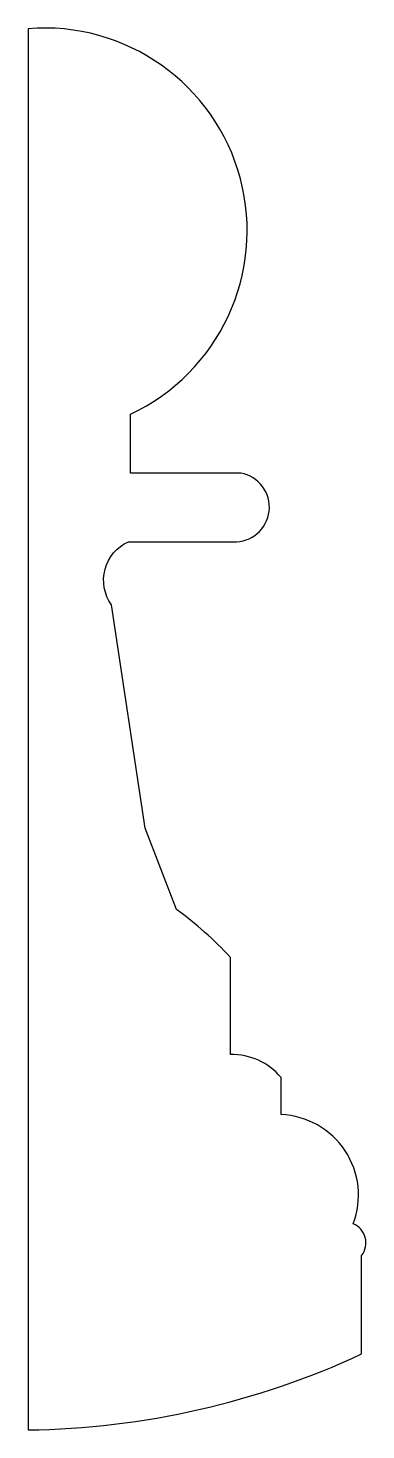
# Model space of a CAD drawing. Header units: millimetres. Extents: x 359 to 495, y 85 to 651.
import ezdxf

# ---------------------------------------------------------------- set-up
doc = ezdxf.new("R2010")
doc.units = ezdxf.units.MM
doc.layers.add('contorno', color=5, linetype='Continuous')

msp = doc.modelspace()

# ---------------------------------------------------------------- linework, layer by layer
at = {"layer": 'contorno'}
msp.add_lwpolyline([(490.31, 167.9, 0.512047), (461.19, 212), (461.19, 227.03, 0.228488), (440.81, 236.24), (440.81, 275.49, 0.047769), (418.97, 294.88), (406.35, 327.67), (392.76, 417.82, -0.471957), (399.61, 443.29), (399.61, 443.29), (441.88, 443.29, 0.935695), (444.97, 471), (400.38, 471), (400.38, 494.78, 0.835541), (359.11, 650.46), (359.11, 84.69, 0.105609), (493.71, 115.37), (493.71, 155.11)], format="xyb", dxfattribs=at)
msp.add_arc((487.09, 160.2), 8.35, 322.4463, 67.3389, dxfattribs=at)

doc.saveas('drawing.dxf')
